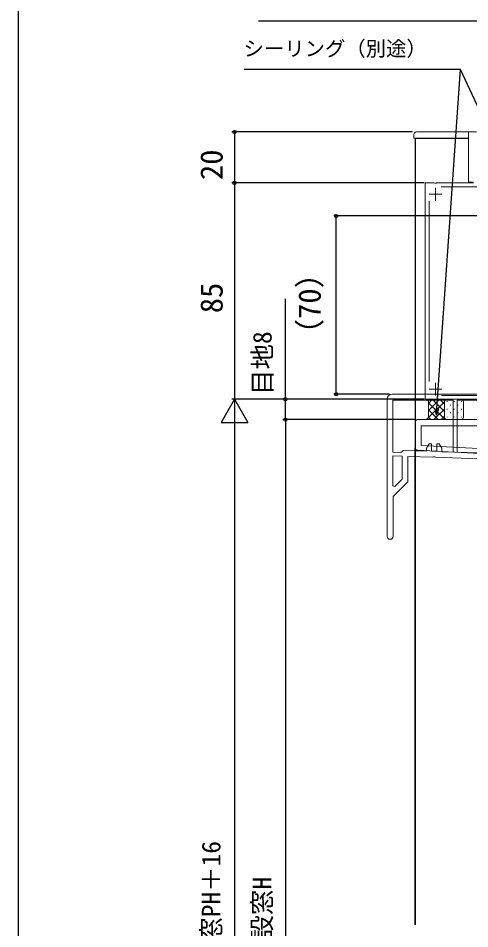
# Model space of a CAD drawing. Units: millimetres, scale not verified. Extents: x -525 to 525, y -783 to 779.
# Drawn here: x -525 to -347.5, y 226.2 to 583.9 of the extents above; entities that cross this region are included whole.
import ezdxf
from ezdxf.enums import TextEntityAlignment as Align

# ---------------------------------------------------------------- set-up
doc = ezdxf.new("R2010")
doc.units = ezdxf.units.MM
doc.header["$LTSCALE"] = 4
for name, color, linetype, lineweight in [('0-2_YKK_11', 7, 'Continuous', 18), ('0-3_YKK_11E', 4, 'Continuous', 18), ('0-5_YKK_13', 4, 'Continuous', 18), ('0-9_YSS_K', 3, 'Continuous', 18)]:
    doc.layers.add(name, color=color, linetype=linetype, lineweight=lineweight)
for name, color, linetype in [('0-4_YKK_12', 2, 'Continuous'), ('0-7_YKK_D', 6, 'Continuous'), ('0-8_YKK_ZWAK', 7, 'Continuous')]:
    doc.layers.add(name, color=color, linetype=linetype)
doc.styles.add('ＭＳ ゴシック', font='')
doc.styles.get('ＭＳ ゴシック').set_extended_font_data('MS Gothic')

msp = doc.modelspace()

# ---------------------------------------------------------------- linework, layer by layer
at = {"layer": '0-2_YKK_11', "color": 30}
for p, q in [((-361, 517.2), (-361, 512.2)), ((-363.5, 514.7), (-358.5, 514.7)), ((-363.5, 511.978), (-363.5, 441.137)), ((-361, 440.7), (-361, 435.7)), ((-363.5, 438.2), (-358.5, 438.2))]:
    msp.add_line(p, q, dxfattribs=at)
at = {"layer": '0-2_YKK_11', "color": 211}
msp.add_line((-369, 415.149), (-369, 425.2), dxfattribs=at)
at = {"layer": '0-2_YKK_11', "color": 30}
for points in [[(-346.127, 519.5), (-348, 519.5), (-348, 539.2), (-345, 539.2)], [(-343.458, 434.2), (-365, 434.2), (-365, 519.2), (-361.458, 519.2), (-361.275, 519.08), (-360.725, 519.08), (-360.542, 519.2), (-346, 519.2)], [(-339.2, 517.7), (-358.773, 517.7)], [(-358.6, 435.7), (-338, 435.7)]]:
    msp.add_lwpolyline(points, dxfattribs=at)
at = {"layer": '0-2_YKK_11', "color": 211}
for points in [[(-368, 426.2), (-307.4, 426.2), (-307.4, 454.2), (-304, 454.2), (-304, 452.3), (-304.5, 451.8), (-305, 451.3), (-305, 426.2), (-254, 426.2), (-254, 424.7), (-241.5, 424.7), (-241.5, 426.2), (-239, 426.2), (-239, 422.2), (-254, 422.2), (-254, 370.2), (-255.8, 370.2), (-255.8, 372.2), (-264, 372.2), (-264, 375.5)], [(-317.785, 397.374), (-316.793, 403), (-321.6, 403), (-321.6, 397.644), (-321.058, 396.776), (-321.377, 396.2), (-324, 396.2), (-324, 411.842), (-368.052, 414.15)]]:
    msp.add_lwpolyline(points, dxfattribs=at)
msp.add_lwpolyline([(-324, 413.844), (-366.6, 416.077), (-366.6, 423.8), (-324, 423.8)], close=True, dxfattribs=at)
for centre, start, end in [((-368, 425.2), 90.00001, 179.99999), ((-368, 415.149), 180, 266.99997)]:
    msp.add_arc(centre, 1, start, end, dxfattribs=at)
at = {"layer": '0-3_YKK_11E'}
msp.add_line((-380, 380.4), (-380, 434.2), dxfattribs=at)
for points in [[(-378, 436.2), (-306.3, 436.2), (-306.3, 455.05)], [(-324.5, 382.2), (-324.5, 401.619), (-326, 403.119), (-326, 404.18), (-324.5, 403.778), (-324.5, 410.121), (-332.981, 410.417), (-333.235, 410.576), (-333.754, 410.594), (-334.019, 410.453), (-360.981, 411.395), (-361.235, 411.554), (-361.754, 411.572), (-362.019, 411.431), (-371.8, 411.772), (-371.8, 401.8), (-377.6, 396), (-377.6, 380.4)]]:
    msp.add_lwpolyline(points, dxfattribs=at)
for points in [[(-354, 433.9), (-377.7, 433.9), (-377.7, 413.444), (-374.597, 413.336), (-374.09, 413.736), (-373.583, 414.136), (-364.5, 413.819), (-364.5, 414.979), (-363.5, 416.711), (-362.5, 416.711), (-362.5, 413.749), (-360.5, 413.679), (-360.5, 416.711), (-359.5, 416.711), (-358.5, 414.979), (-358.5, 413.609), (-354, 413.452)], [(-326, 433.9), (-352.5, 433.9), (-352.5, 413.4), (-336.5, 412.841), (-336.5, 414.001), (-335.5, 415.733), (-334.5, 415.733), (-334.5, 412.771), (-332.5, 412.701), (-332.5, 415.733), (-331.5, 415.733), (-330.5, 414.001), (-330.5, 412.632), (-326, 412.474)], [(-377.7, 411.944), (-377.7, 400.184), (-376.971, 399.882), (-374.1, 402.753), (-374.1, 411.818)]]:
    msp.add_lwpolyline(points, close=True, dxfattribs=at)
for centre, radius, start, end in [((-378, 434.2), 2, 90, 180), ((-378.8, 380.4), 1.2, 180, 0)]:
    msp.add_arc(centre, radius, start, end, dxfattribs=at)
at = {"layer": '0-4_YKK_12'}
for p, q in [((-369, 536.7), (-369, 227.7)), ((-369, 536.7), (-348, 536.7)), ((-369, 227.7), (-369, 415.149))]:
    msp.add_line(p, q, dxfattribs=at)
at = {"layer": '0-5_YKK_13'}
for p, q in [((-348, 536.7), (-368.5, 536.7)), ((-344.819, 539.2), (-368.487, 539.2))]:
    msp.add_line(p, q, dxfattribs=at)
msp.add_lwpolyline([(-369.487, 538.209), (-369.5, 536.7), (-368.5, 536.7)], dxfattribs=at)
msp.add_arc((-368.487, 538.2), 1, 90, 179.5, dxfattribs=at)
at = {"layer": '0-7_YKK_D'}
for p, q in [((-370, 539.2), (-441, 539.2)), ((-440, 539.2), (-440, 519.2)), ((-365.5, 519.2), (-441, 519.2)), ((-365.5, 519.2), (-441, 519.2)), ((-440, 519.2), (-440, 434.2)), ((-339, 506.2), (-401, 506.2)), ((-400, 436.2), (-400, 506.2)), ((-440, 434.2), (-445.25, 425.107)), ((-365.5, 434.2), (-441, 434.2)), ((-365.5, 434.2), (-441, 434.2)), ((-440, 434.2), (-434.75, 425.107)), ((-440, 434.2), (-440, 416.013)), ((-365.5, 434.2), (-421, 434.2)), ((-379, 436.2), (-401, 436.2)), ((-369, 426.2), (-421, 426.2)), ((-369, 426.2), (-421, 426.2)), ((-420, 426.2), (-420, 26.2)), ((-445.25, 425.107), (-434.75, 425.107)), ((-440, 423.7), (-440, 28.7))]:
    msp.add_line(p, q, dxfattribs=at)
for points in [[(-305, 505.521), (-306.078, 507.833), (-341.025, 582.778), (-430.502, 582.778)], [(-339.853, 539.582), (-340.931, 541.894), (-351.11, 563.722), (-436.123, 563.722)], [(-360.601, 427.993), (-360.423, 430.537), (-351.11, 563.722)], [(-420, 426.2), (-420, 434.2), (-420, 473.591)], [(-359.741, 430.49), (-360.601, 427.993), (-361.104, 430.585)]]:
    msp.add_lwpolyline(points, dxfattribs=at)
for centre in [(-440, 539.2), (-440, 519.2), (-440, 519.2), (-400, 506.2), (-400, 436.2), (-420, 434.2), (-420, 426.2), (-420, 426.2)]:
    msp.add_circle(centre, 0.637, dxfattribs=at)
at = {"layer": '0-8_YKK_ZWAK'}
msp.add_line((-525, 747.2), (-525, -782.8), dxfattribs=at)
at = {"layer": '0-9_YSS_K'}
for p, q in [((-364.5, 434.2), (-356.5, 434.2)), ((-364.456, 426.2), (-357.5, 433.156)), ((-363.75, 432.563), (-362.113, 434.2)), ((-363.75, 429.734), (-359.284, 434.2)), ((-363.75, 432.83), (-357.12, 426.2)), ((-362.291, 434.2), (-357.5, 429.409)), ((-359.463, 434.2), (-357.5, 432.237)), ((-357.5, 433.2), (-357.5, 427.2)), ((-357.5, 433.2), (-357.5, 427.2)), ((-356.634, 434.2), (-356.626, 434.192)), ((-351, 434.2), (-356.5, 434.2)), ((-356.448, 433.41), (-356.448, 433.21)), ((-353.618, 433.41), (-353.618, 433.21)), ((-350.788, 433.41), (-350.788, 433.21)), ((-350, 427.2), (-350, 433.2)), ((-363.75, 430.002), (-359.948, 426.2)), ((-361.627, 426.2), (-357.5, 430.327)), ((-356.448, 430.38), (-356.448, 430.18)), ((-355.033, 431.995), (-355.033, 431.795)), ((-353.618, 430.38), (-353.618, 430.18)), ((-352.203, 431.995), (-352.203, 431.795)), ((-350.788, 430.38), (-350.788, 430.18)), ((-363.75, 427.174), (-362.776, 426.2)), ((-358.799, 426.2), (-357.5, 427.499)), ((-356.5, 426.2), (-351, 426.2)), ((-356.448, 427.35), (-356.448, 427.15)), ((-355.033, 428.965), (-355.033, 428.765)), ((-353.618, 427.35), (-353.618, 427.15)), ((-352.203, 428.965), (-352.203, 428.765)), ((-350.788, 427.35), (-350.788, 427.15))]:
    msp.add_line(p, q, dxfattribs=at)
msp.add_lwpolyline([(-356.5, 426.2), (-364.5, 426.2), (-363.75, 426.95), (-363.75, 433.45), (-364.5, 434.2), (-363.75, 433.45), (-363.75, 426.95), (-364.5, 426.2)], dxfattribs=at)
for centre, start, end in [((-356.5, 433.2), 90, 180), ((-356.5, 433.2), 90, 180), ((-351, 433.2), 0, 90), ((-356.5, 427.2), 180, 270), ((-356.5, 427.2), 180, 270), ((-351, 427.2), 270, 0)]:
    msp.add_arc(centre, 1, start, end, dxfattribs=at)

# ---------------------------------------------------------------- texts
at = {"layer": '0-7_YKK_D', "style": 'ＭＳ ゴシック'}
msp.add_text('シーリング（別途）', height=5.865, dxfattribs=at).set_placement((-436.409, 567.268), align=Align.BOTTOM_LEFT)
for s, height, p in [('20', 8.798, (-442, 520.336)), ('（70）', 8.798, (-403.432, 453.78)), ('85', 8.798, (-442, 468.007)), ('目地8', 7.331, (-423.193, 435.909)), ('モール出来高HM＝新設窓PH＋16', 7.331, (-443.307, 120.774)), ('新設窓PH＝新設窓H', 7.331, (-423.307, 161.598))]:
    msp.add_text(s, height=height, rotation=90, dxfattribs=at).set_placement(p, align=Align.BOTTOM_LEFT)

doc.saveas('drawing.dxf')
